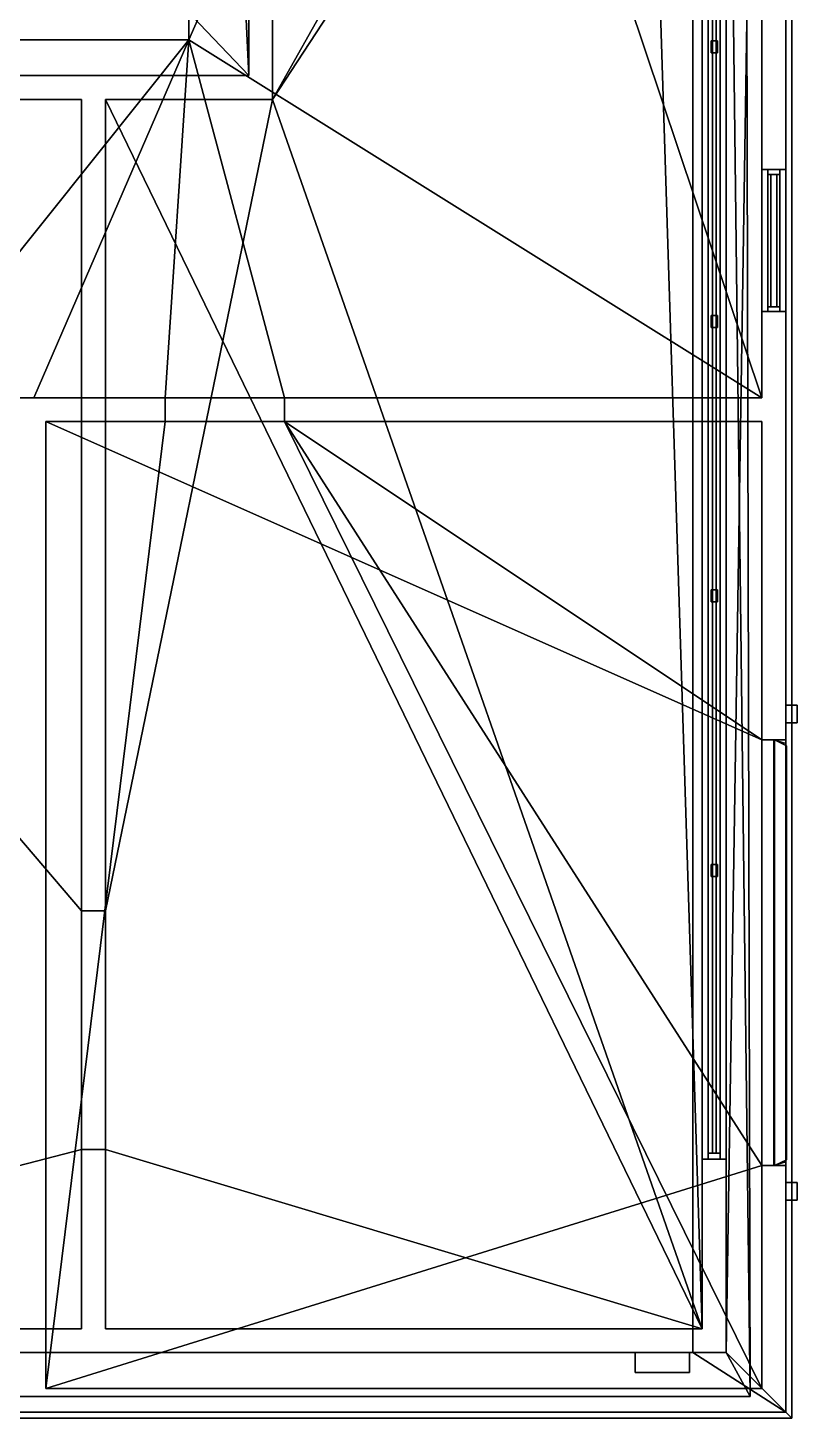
# Model space of a CAD drawing. Extents: x -7.1 to 5.5, y -11 to 12.
# Drawn here: x -0.96 to 5.48, y -11.05 to 0.6 of the extents above; entities that cross this region are included whole.
import ezdxf

# ---------------------------------------------------------------- set-up
doc = ezdxf.new("R2010")
doc.units = 0

msp = doc.modelspace()

# ---------------------------------------------------------------- linework, layer by layer
for points in [[(4.89, 7.2, 0.095), (4.89, 5.7, 0.095), (5.09, -10.867, 0.095), (5.04, 10.1, 0.095)], [(5.09, -10.867, 0.095), (5.09, -10.867, -0.005), (5.04, 10.1, -0.005), (5.04, 10.1, 0.095)], [(4.89, 7.2, 3.095), (4.89, 9.9, 3.295), (4.89, -10.5, 3.295), (4.89, 5.7, 3.095)], [(4.89, 9.9, 3.295), (5.14, 7.7, 3.295), (5.14, 5.7, 3.295), (4.89, -10.5, 3.295)], [(5.39, 5.7, 11.97), (5.44, 5.75, 11.97), (5.44, -11.05, 11.97), (5.39, -11, 11.97)], [(5.39, -11, 12.1), (5.44, -11.05, 12.1), (5.44, 5.75, 12.1), (5.39, 5.7, 12.1)], [(5.44, 5.75, 11.97), (5.44, 5.75, 12.1), (5.44, -11.05, 12.1), (5.44, -11.05, 11.97)], [(0.39, 0.5, 6.495), (0.39, 0.5, 3.495), (0.39, 5.7, 3.495), (0.39, 5.7, 6.495)], [(2.54, 5.4, 6.495), (0.39, 0.5, 6.495), (0.39, 5.7, 6.495)], [(2.54, 5.4, 3.495), (0.39, 5.7, 3.495), (0.39, 0.5, 3.495)], [(0.39, 0.5, 10.095), (0.39, 0.5, 7.095), (0.39, 5.7, 7.095), (0.39, 5.7, 10.095)], [(2.54, 5.4, 10.095), (0.39, 0.5, 10.095), (0.39, 5.7, 10.095)], [(2.54, 5.4, 7.095), (0.39, 5.7, 7.095), (0.39, 0.5, 7.095)], [(1.09, 0, 3.095), (1.09, 5.7, 3.095), (4.19, 5.5, 3.095)], [(1.09, 0, 0.095), (4.19, 5.5, 0.095), (4.19, 5.7, 0.095), (1.09, 5.7, 0.095)], [(1.09, 0, 3.095), (1.09, 0, 0.095), (1.09, 5.7, 0.095), (1.09, 5.7, 3.095)], [(5.39, -11, 12.226), (5.39, 5.7, 12.226), (4.612, 5.199, 12.226), (4.612, -10.499, 12.226)], [(4.89, 5.7, 3.095), (4.89, -10.5, 3.295), (4.89, -8.88, 2.87), (4.89, 5.13, 2.87)], [(4.89, -10.5, 3.295), (5.14, 5.7, 3.295), (5.39, 5.7, 3.295), (5.39, -11, 3.295)], [(4.89, -10.5, 0.095), (4.89, 5.7, 0.095), (4.89, 5.13, 0.42), (4.89, -8.88, 0.42)], [(4.89, 5.7, 0.095), (4.89, -10.5, 0.095), (5.09, -10.867, 0.095)], [(5.39, 5.7, 3.295), (5.39, 5.7, 3.495), (5.39, -11, 3.495), (5.39, -11, 3.295)], [(5.39, 5.7, 10.695), (5.39, 5.7, 12.226), (5.39, -11, 12.226), (5.39, -11, 10.695)], [(0.89, 0.2, 3.095), (-1.11, 2.3, 3.095), (-1.11, 5.5, 3.095), (0.89, 5.5, 3.095)], [(0.64, 5.5, 0.095), (-0.36, 5.5, 0.095), (-1.11, 2.3, 0.095), (0.89, 0.2, 0.095)], [(0.89, 0.2, 0.095), (0.89, 5.5, 0.095), (0.64, 5.5, 0.095)], [(0.89, 0.2, 0.095), (0.89, 0.2, 3.095), (0.89, 5.5, 3.095), (0.89, 5.5, 0.095)], [(1.09, 0, 3.095), (4.19, 5.5, 3.095), (4.69, 5.5, 3.095)], [(4.69, -10.3, 3.095), (1.09, 0, 3.095), (4.69, 5.5, 3.095)], [(4.69, -10.3, 0.095), (4.19, 5.5, 0.095), (1.09, 0, 0.095)], [(4.69, -10.3, 0.095), (4.69, 5.5, 0.095), (4.19, 5.5, 0.095)], [(4.69, -10.3, 3.095), (4.69, 5.5, 3.095), (4.69, 5.13, 2.87), (4.69, -8.88, 2.87)], [(4.69, -10.3, 0.095), (4.69, -8.88, 0.42), (4.69, 5.13, 0.42), (4.69, 5.5, 0.095)], [(2.54, 5.4, 6.495), (5.19, -2.5, 6.495), (0.39, 0.5, 6.495)], [(5.19, -2.5, 3.495), (2.54, 5.4, 3.495), (0.39, 0.5, 3.495)], [(2.54, 5.4, 10.095), (5.19, -2.5, 10.095), (0.39, 0.5, 10.095)], [(5.19, -2.5, 7.095), (2.54, 5.4, 7.095), (0.39, 0.5, 7.095)], [(5.19, -2.5, 3.495), (5.19, 1.45, 3.495), (2.54, 5.4, 3.495)], [(5.19, 1.45, 6.495), (5.19, -2.5, 6.495), (2.54, 5.4, 6.495)], [(5.19, -2.5, 7.095), (5.19, 1.45, 7.095), (2.54, 5.4, 7.095)], [(5.19, 1.45, 10.095), (5.19, -2.5, 10.095), (2.54, 5.4, 10.095)], [(-6.232, -10.499, 12.676), (4.612, -10.499, 12.676), (4.612, 5.199, 12.676), (-6.232, 5.199, 12.676)], [(4.612, 5.199, 12.226), (4.612, 5.199, 12.676), (4.612, -10.499, 12.676), (4.612, -10.499, 12.226)], [(4.89, -8.88, 2.87), (4.69, -8.88, 2.87), (4.69, 5.13, 2.87), (4.89, 5.13, 2.87)], [(4.89, -8.88, 0.42), (4.89, 5.13, 0.42), (4.69, 5.13, 0.42), (4.69, -8.88, 0.42)], [(4.74, 5.13, 2.87), (4.74, 5.08, 2.82), (4.74, -8.83, 2.82), (4.74, -8.88, 2.87)], [(4.74, -8.88, 0.42), (4.74, -8.83, 0.47), (4.74, 5.08, 0.47), (4.74, 5.13, 0.42)], [(4.84, -8.88, 2.87), (4.84, -8.83, 2.82), (4.84, 5.08, 2.82), (4.84, 5.13, 2.87)], [(4.84, 5.13, 0.42), (4.84, 5.08, 0.47), (4.84, -8.83, 0.47), (4.84, -8.88, 0.42)], [(4.74, 5.08, 0.47), (4.74, -8.83, 0.47), (4.84, -8.83, 0.47), (4.84, 5.08, 0.47)], [(4.84, -8.83, 2.82), (4.74, -8.83, 2.82), (4.74, 5.08, 2.82), (4.84, 5.08, 2.82)], [(4.775, -8.83, 0.47), (4.775, -8.83, 2.82), (4.775, 5.08, 2.82), (4.775, 5.08, 0.47)], [(4.805, -8.83, 0.47), (4.775, -8.83, 0.47), (4.775, 5.08, 0.47), (4.805, 5.08, 0.47)], [(4.805, -8.83, 2.82), (4.805, 5.08, 2.82), (4.775, 5.08, 2.82), (4.775, -8.83, 2.82)], [(4.805, 5.08, 0.47), (4.805, 5.08, 2.82), (4.805, -8.83, 2.82), (4.805, -8.83, 0.47)], [(-6.31, 0.2, 3.095), (-6.31, 2.3, 3.095), (-1.11, 2.3, 3.095), (0.89, 0.2, 3.095)], [(0.89, 0.2, 0.095), (-1.11, 2.3, 0.095), (-6.31, 2.3, 0.095), (-6.31, 0.2, 0.095)], [(5.19, -2.5, 3.495), (5.19, -1.778, 4.317), (5.19, -0.588, 4.317), (5.19, 1.45, 3.495)], [(5.19, 1.45, 6.495), (5.19, -0.588, 5.673), (5.19, -1.778, 5.673), (5.19, -2.5, 6.495)], [(5.19, 1.45, 3.495), (5.19, -0.588, 4.317), (5.19, -0.588, 5.673), (5.19, 1.45, 6.495)], [(5.19, -2.5, 7.095), (5.19, -1.778, 7.917), (5.19, -0.588, 7.917), (5.19, 1.45, 7.095)], [(5.19, 1.45, 10.095), (5.19, -0.588, 9.273), (5.19, -1.778, 9.273), (5.19, -2.5, 10.095)], [(5.19, 1.45, 7.095), (5.19, -0.588, 7.917), (5.19, -0.588, 9.273), (5.19, 1.45, 10.095)], [(5.39, 1.45, 7.095), (5.39, -0.588, 5.673), (5.39, -0.588, 4.317), (5.39, 1.45, 3.495)], [(5.39, 1.45, 3.495), (5.39, -0.588, 4.317), (5.39, -1.778, 4.317), (5.39, -5.367, 3.495)], [(5.39, -5.367, 7.095), (5.39, -1.778, 5.673), (5.39, -0.588, 5.673), (5.39, 1.45, 7.095)], [(5.39, 1.45, 7.095), (5.39, -0.588, 7.917), (5.39, -1.778, 7.917), (5.39, -5.367, 7.095)], [(5.39, 1.45, 10.695), (5.39, -0.588, 9.273), (5.39, -0.588, 7.917), (5.39, 1.45, 7.095)], [(5.39, -5.367, 10.695), (5.39, -1.778, 9.273), (5.39, -0.588, 9.273), (5.39, 1.45, 10.695)], [(-6.81, 0.5, 6.495), (-6.81, 0.5, 3.531), (0.39, 0.5, 3.495), (0.39, 0.5, 6.495)], [(0.39, 0.5, 3.495), (-6.81, 0.5, 3.531), (-3.01, -2.5, 3.495), (-2.01, -2.5, 3.495)], [(-0.91, -2.5, 6.495), (-6.81, -2.5, 6.495), (-6.81, 0.5, 6.495), (0.39, 0.5, 6.495)], [(-6.81, 0.5, 10.095), (-6.81, 0.5, 7.131), (0.39, 0.5, 7.095), (0.39, 0.5, 10.095)], [(0.39, 0.5, 7.095), (-6.81, 0.5, 7.131), (-3.01, -2.5, 7.095), (-2.01, -2.5, 7.095)], [(-0.91, -2.5, 10.095), (-6.81, -2.5, 10.095), (-6.81, 0.5, 10.095), (0.39, 0.5, 10.095)], [(-2.01, -2.5, 3.495), (0.19, -2.5, 3.495), (0.39, 0.5, 3.495)], [(-2.01, -2.5, 7.095), (0.19, -2.5, 7.095), (0.39, 0.5, 7.095)], [(5.19, -2.5, 6.495), (-0.91, -2.5, 6.495), (0.39, 0.5, 6.495)], [(5.19, -2.5, 10.095), (-0.91, -2.5, 10.095), (0.39, 0.5, 10.095)], [(0.19, -2.5, 3.495), (1.19, -2.5, 3.495), (0.39, 0.5, 3.495)], [(0.19, -2.5, 7.095), (1.19, -2.5, 7.095), (0.39, 0.5, 7.095)], [(1.19, -2.5, 3.495), (5.19, -2.5, 3.495), (0.39, 0.5, 3.495)], [(1.19, -2.5, 7.095), (5.19, -2.5, 7.095), (0.39, 0.5, 7.095)], [(4.763, 0.39, 2.82), (4.763, 0.49, 2.82), (4.763, 0.49, 0.47), (4.763, 0.39, 0.47)], [(4.763, 0.49, 2.82), (4.817, 0.49, 2.82), (4.817, 0.49, 0.47), (4.763, 0.49, 0.47)], [(4.817, 0.39, 0.47), (4.817, 0.49, 0.47), (4.817, 0.49, 2.82), (4.817, 0.39, 2.82)], [(4.763, 0.39, 2.82), (4.763, 0.39, 0.47), (4.817, 0.39, 0.47), (4.817, 0.39, 2.82)], [(-6.31, 0.2, 0.095), (-6.31, 0.2, 3.095), (0.89, 0.2, 3.095), (0.89, 0.2, 0.095)], [(-6.31, -10.3, 3.095), (-6.31, 0, 3.095), (-0.51, 0, 3.095), (-0.51, -10.3, 3.095)], [(-6.31, -10.3, 0.095), (-0.51, -8.8, 0.095), (-0.51, -6.8, 0.095), (-6.31, 0, 0.095)], [(-6.31, 0, 0.095), (-0.51, -6.8, 0.095), (-0.51, 0, 0.095)], [(-6.31, 0, 3.095), (-6.31, 0, 0.095), (-0.51, 0, 0.095), (-0.51, 0, 3.095)], [(-0.51, 0, 3.095), (-0.51, -6.8, 2.095), (-0.51, -8.8, 2.095), (-0.51, -10.3, 3.095)], [(-0.51, -6.8, 0.095), (-0.51, -6.8, 2.095), (-0.51, 0, 0.095)], [(-0.51, -6.8, 2.095), (-0.51, 0, 3.095), (-0.51, 0, 0.095)], [(4.69, -10.3, 3.095), (-0.31, 0, 3.095), (1.09, 0, 3.095)], [(4.69, -10.3, 3.095), (-0.31, -10.3, 3.095), (-0.31, 0, 3.095)], [(-0.31, -6.8, 0.095), (-0.31, -8.8, 0.095), (4.69, -10.3, 0.095), (1.09, 0, 0.095)], [(-0.31, 0, 0.095), (-0.31, -6.8, 0.095), (1.09, 0, 0.095)], [(-0.31, 0, 3.095), (-0.31, 0, 0.095), (1.09, 0, 0.095), (1.09, 0, 3.095)], [(-0.31, 0, 3.095), (-0.31, -6.8, 2.095), (-0.31, -6.8, 0.095), (-0.31, 0, 0.095)], [(-0.31, 0, 3.095), (-0.31, -10.3, 3.095), (-0.31, -8.8, 2.095), (-0.31, -6.8, 2.095)], [(5.19, -0.588, 4.317), (5.19, -1.778, 4.317), (5.39, -1.778, 4.317), (5.39, -0.588, 4.317)], [(5.19, -0.588, 4.317), (5.39, -0.588, 4.317), (5.39, -0.588, 5.673), (5.19, -0.588, 5.673)], [(5.19, -1.778, 5.673), (5.19, -0.588, 5.673), (5.39, -0.588, 5.673), (5.39, -1.778, 5.673)], [(5.19, -0.588, 7.917), (5.19, -1.778, 7.917), (5.39, -1.778, 7.917), (5.39, -0.588, 7.917)], [(5.19, -0.588, 7.917), (5.39, -0.588, 7.917), (5.39, -0.588, 9.273), (5.19, -0.588, 9.273)], [(5.19, -1.778, 9.273), (5.19, -0.588, 9.273), (5.39, -0.588, 9.273), (5.39, -1.778, 9.273)], [(5.24, -0.588, 4.317), (5.24, -0.628, 4.357), (5.24, -0.628, 5.633), (5.24, -0.588, 5.673)], [(5.24, -0.588, 5.673), (5.24, -0.628, 5.633), (5.24, -1.738, 5.633), (5.24, -1.778, 5.673)], [(5.24, -1.778, 4.317), (5.24, -1.738, 4.357), (5.24, -0.628, 4.357), (5.24, -0.588, 4.317)], [(5.24, -0.588, 7.917), (5.24, -0.628, 7.957), (5.24, -0.628, 9.233), (5.24, -0.588, 9.273)], [(5.24, -0.588, 9.273), (5.24, -0.628, 9.233), (5.24, -1.738, 9.233), (5.24, -1.778, 9.273)], [(5.24, -1.778, 7.917), (5.24, -1.738, 7.957), (5.24, -0.628, 7.957), (5.24, -0.588, 7.917)], [(5.24, -0.628, 4.357), (5.34, -0.628, 4.357), (5.34, -0.628, 5.633), (5.24, -0.628, 5.633)], [(5.24, -1.738, 5.633), (5.24, -0.628, 5.633), (5.34, -0.628, 5.633), (5.34, -1.738, 5.633)], [(5.24, -0.628, 4.357), (5.24, -1.738, 4.357), (5.34, -1.738, 4.357), (5.34, -0.628, 4.357)], [(5.24, -0.628, 7.957), (5.34, -0.628, 7.957), (5.34, -0.628, 9.233), (5.24, -0.628, 9.233)], [(5.24, -1.738, 9.233), (5.24, -0.628, 9.233), (5.34, -0.628, 9.233), (5.34, -1.738, 9.233)], [(5.24, -0.628, 7.957), (5.24, -1.738, 7.957), (5.34, -1.738, 7.957), (5.34, -0.628, 7.957)], [(5.265, -0.628, 4.357), (5.265, -1.738, 4.357), (5.265, -1.738, 5.633), (5.265, -0.628, 5.633)], [(5.265, -0.628, 4.357), (5.315, -0.628, 4.357), (5.315, -1.738, 4.357), (5.265, -1.738, 4.357)], [(5.265, -0.628, 4.357), (5.265, -0.628, 5.633), (5.315, -0.628, 5.633), (5.315, -0.628, 4.357)], [(5.265, -1.738, 5.633), (5.315, -1.738, 5.633), (5.315, -0.628, 5.633), (5.265, -0.628, 5.633)], [(5.265, -0.628, 7.957), (5.265, -1.738, 7.957), (5.265, -1.738, 9.233), (5.265, -0.628, 9.233)], [(5.265, -0.628, 7.957), (5.315, -0.628, 7.957), (5.315, -1.738, 7.957), (5.265, -1.738, 7.957)], [(5.265, -0.628, 7.957), (5.265, -0.628, 9.233), (5.315, -0.628, 9.233), (5.315, -0.628, 7.957)], [(5.265, -1.738, 9.233), (5.315, -1.738, 9.233), (5.315, -0.628, 9.233), (5.265, -0.628, 9.233)], [(5.315, -1.738, 4.357), (5.315, -0.628, 4.357), (5.315, -0.628, 5.633), (5.315, -1.738, 5.633)], [(5.315, -1.738, 7.957), (5.315, -0.628, 7.957), (5.315, -0.628, 9.233), (5.315, -1.738, 9.233)], [(5.34, -0.588, 4.317), (5.34, -0.628, 4.357), (5.34, -1.738, 4.357), (5.34, -1.778, 4.317)], [(5.34, -1.778, 5.673), (5.34, -1.738, 5.633), (5.34, -0.628, 5.633), (5.34, -0.588, 5.673)], [(5.34, -0.588, 5.673), (5.34, -0.628, 5.633), (5.34, -0.628, 4.357), (5.34, -0.588, 4.317)], [(5.34, -0.588, 7.917), (5.34, -0.628, 7.957), (5.34, -1.738, 7.957), (5.34, -1.778, 7.917)], [(5.34, -1.778, 9.273), (5.34, -1.738, 9.233), (5.34, -0.628, 9.233), (5.34, -0.588, 9.273)], [(5.34, -0.588, 9.273), (5.34, -0.628, 9.233), (5.34, -0.628, 7.957), (5.34, -0.588, 7.917)], [(5.24, -1.738, 4.357), (5.24, -1.738, 5.633), (5.34, -1.738, 5.633), (5.34, -1.738, 4.357)], [(5.24, -1.778, 5.673), (5.24, -1.738, 5.633), (5.24, -1.738, 4.357), (5.24, -1.778, 4.317)], [(5.24, -1.738, 7.957), (5.24, -1.738, 9.233), (5.34, -1.738, 9.233), (5.34, -1.738, 7.957)], [(5.24, -1.778, 9.273), (5.24, -1.738, 9.233), (5.24, -1.738, 7.957), (5.24, -1.778, 7.917)], [(5.265, -1.738, 4.357), (5.315, -1.738, 4.357), (5.315, -1.738, 5.633), (5.265, -1.738, 5.633)], [(5.265, -1.738, 7.957), (5.315, -1.738, 7.957), (5.315, -1.738, 9.233), (5.265, -1.738, 9.233)], [(5.34, -1.778, 4.317), (5.34, -1.738, 4.357), (5.34, -1.738, 5.633), (5.34, -1.778, 5.673)], [(5.34, -1.778, 7.917), (5.34, -1.738, 7.957), (5.34, -1.738, 9.233), (5.34, -1.778, 9.273)], [(4.763, -1.81, 2.82), (4.817, -1.81, 2.82), (4.817, -1.81, 0.47), (4.763, -1.81, 0.47)], [(4.763, -1.91, 2.82), (4.763, -1.81, 2.82), (4.763, -1.81, 0.47), (4.763, -1.91, 0.47)], [(4.817, -1.91, 0.47), (4.817, -1.81, 0.47), (4.817, -1.81, 2.82), (4.817, -1.91, 2.82)], [(5.19, -2.5, 6.495), (5.19, -1.778, 5.673), (5.19, -1.778, 4.317), (5.19, -2.5, 3.495)], [(5.19, -1.778, 4.317), (5.19, -1.778, 5.673), (5.39, -1.778, 5.673), (5.39, -1.778, 4.317)], [(5.19, -2.5, 10.095), (5.19, -1.778, 9.273), (5.19, -1.778, 7.917), (5.19, -2.5, 7.095)], [(5.19, -1.778, 7.917), (5.19, -1.778, 9.273), (5.39, -1.778, 9.273), (5.39, -1.778, 7.917)], [(5.39, -5.367, 3.495), (5.39, -1.778, 4.317), (5.39, -1.778, 5.673), (5.39, -5.367, 7.095)], [(5.39, -5.367, 7.095), (5.39, -1.778, 7.917), (5.39, -1.778, 9.273), (5.39, -5.367, 10.695)], [(4.763, -1.91, 2.82), (4.763, -1.91, 0.47), (4.817, -1.91, 0.47), (4.817, -1.91, 2.82)], [(-3.01, -2.5, 5.495), (-6.81, -2.5, 6.495), (-0.91, -2.5, 6.495), (-2.01, -2.5, 5.495)], [(-3.01, -2.5, 9.095), (-6.81, -2.5, 10.095), (-0.91, -2.5, 10.095), (-2.01, -2.5, 9.095)], [(-2.01, -2.5, 3.495), (-2.01, -2.5, 5.495), (0.19, -2.5, 5.495), (0.19, -2.5, 3.495)], [(-2.01, -2.5, 5.495), (-0.91, -2.5, 6.495), (0.19, -2.5, 5.495)], [(-2.01, -2.5, 7.095), (-2.01, -2.5, 9.095), (0.19, -2.5, 9.095), (0.19, -2.5, 7.095)], [(-2.01, -2.5, 9.095), (-0.91, -2.5, 10.095), (0.19, -2.5, 9.095)], [(5.19, -2.5, 6.495), (1.19, -2.5, 5.495), (0.19, -2.5, 5.495), (-0.91, -2.5, 6.495)], [(5.19, -2.5, 10.095), (1.19, -2.5, 9.095), (0.19, -2.5, 9.095), (-0.91, -2.5, 10.095)], [(0.19, -2.5, 3.495), (0.19, -2.5, 5.495), (0.19, -2.7, 5.495), (0.19, -2.7, 3.495)], [(0.19, -2.5, 3.495), (0.19, -2.7, 3.495), (1.19, -2.7, 3.495), (1.19, -2.5, 3.495)], [(1.19, -2.5, 5.495), (1.19, -2.7, 5.495), (0.19, -2.7, 5.495), (0.19, -2.5, 5.495)], [(0.19, -2.5, 7.095), (0.19, -2.5, 9.095), (0.19, -2.7, 9.095), (0.19, -2.7, 7.095)], [(0.19, -2.5, 7.095), (0.19, -2.7, 7.095), (1.19, -2.7, 7.095), (1.19, -2.5, 7.095)], [(1.19, -2.5, 9.095), (1.19, -2.7, 9.095), (0.19, -2.7, 9.095), (0.19, -2.5, 9.095)], [(1.19, -2.5, 5.495), (5.19, -2.5, 6.495), (5.19, -2.5, 3.495)], [(1.19, -2.5, 3.495), (1.19, -2.5, 5.495), (5.19, -2.5, 3.495)], [(1.19, -2.7, 3.495), (1.19, -2.7, 5.495), (1.19, -2.5, 5.495), (1.19, -2.5, 3.495)], [(1.19, -2.5, 9.095), (5.19, -2.5, 10.095), (5.19, -2.5, 7.095)], [(1.19, -2.5, 7.095), (1.19, -2.5, 9.095), (5.19, -2.5, 7.095)], [(1.19, -2.7, 7.095), (1.19, -2.7, 9.095), (1.19, -2.5, 9.095), (1.19, -2.5, 7.095)], [(1.19, -2.7, 3.495), (0.19, -2.7, 3.495), (-0.81, -10.8, 3.495), (5.19, -10.8, 3.495)], [(0.19, -2.7, 3.495), (-0.81, -2.7, 3.495), (-0.81, -10.8, 3.495)], [(-0.81, -2.7, 3.495), (0.19, -2.7, 3.495), (0.19, -2.7, 5.495), (-0.81, -2.7, 6.895)], [(-0.81, -2.7, 6.895), (0.19, -2.7, 5.495), (1.19, -2.7, 5.495), (5.19, -2.7, 6.895)], [(-0.81, -10.8, 6.895), (-0.81, -10.8, 3.495), (-0.81, -2.7, 3.495), (-0.81, -2.7, 6.895)], [(5.19, -5.367, 6.895), (5.19, -8.933, 6.895), (-0.81, -10.8, 6.895), (-0.81, -2.7, 6.895)], [(5.19, -2.7, 6.895), (5.19, -5.367, 6.895), (-0.81, -2.7, 6.895)], [(1.19, -2.7, 7.095), (0.19, -2.7, 7.095), (-0.81, -10.8, 7.095), (5.19, -10.8, 7.095)], [(0.19, -2.7, 7.095), (-0.81, -2.7, 7.095), (-0.81, -10.8, 7.095)], [(-0.81, -2.7, 7.095), (0.19, -2.7, 7.095), (0.19, -2.7, 9.095), (-0.81, -2.7, 10.495)], [(-0.81, -2.7, 10.495), (0.19, -2.7, 9.095), (1.19, -2.7, 9.095), (5.19, -2.7, 10.495)], [(-0.81, -10.8, 10.495), (-0.81, -10.8, 7.095), (-0.81, -2.7, 7.095), (-0.81, -2.7, 10.495)], [(5.19, -5.367, 10.495), (5.19, -8.933, 10.495), (-0.81, -10.8, 10.495), (-0.81, -2.7, 10.495)], [(5.19, -2.7, 10.495), (5.19, -5.367, 10.495), (-0.81, -2.7, 10.495)], [(1.19, -2.7, 3.495), (5.19, -2.7, 3.495), (5.19, -2.7, 6.895), (1.19, -2.7, 5.495)], [(5.19, -10.8, 3.495), (5.19, -8.933, 3.495), (1.19, -2.7, 3.495)], [(5.19, -8.933, 3.495), (5.19, -5.367, 3.495), (1.19, -2.7, 3.495)], [(5.19, -5.367, 3.495), (5.19, -2.7, 3.495), (1.19, -2.7, 3.495)], [(1.19, -2.7, 7.095), (5.19, -2.7, 7.095), (5.19, -2.7, 10.495), (1.19, -2.7, 9.095)], [(5.19, -10.8, 7.095), (5.19, -8.933, 7.095), (1.19, -2.7, 7.095)], [(5.19, -8.933, 7.095), (5.19, -5.367, 7.095), (1.19, -2.7, 7.095)], [(5.19, -5.367, 7.095), (5.19, -2.7, 7.095), (1.19, -2.7, 7.095)], [(5.19, -5.367, 6.895), (5.19, -2.7, 6.895), (5.19, -2.7, 3.495), (5.19, -5.367, 3.495)], [(5.19, -5.367, 10.495), (5.19, -2.7, 10.495), (5.19, -2.7, 7.095), (5.19, -5.367, 7.095)], [(4.763, -4.21, 2.82), (4.763, -4.11, 2.82), (4.763, -4.11, 0.47), (4.763, -4.21, 0.47)], [(4.763, -4.11, 2.82), (4.817, -4.11, 2.82), (4.817, -4.11, 0.47), (4.763, -4.11, 0.47)], [(4.817, -4.21, 0.47), (4.817, -4.11, 0.47), (4.817, -4.11, 2.82), (4.817, -4.21, 2.82)], [(4.763, -4.21, 2.82), (4.763, -4.21, 0.47), (4.817, -4.21, 0.47), (4.817, -4.21, 2.82)], [(5.39, -5.224, 7.095), (5.485, -5.224, 6.99), (5.485, -5.075, 6.99), (5.39, -5.075, 7.095)], [(5.39, -5.075, 7.095), (5.485, -5.075, 6.99), (5.485, -5.075, 3.601), (5.39, -5.075, 3.495)], [(5.39, -5.075, 3.495), (5.485, -5.075, 3.601), (5.485, -5.224, 3.601), (5.39, -5.224, 3.495)], [(5.39, -5.224, 10.695), (5.485, -5.224, 10.59), (5.485, -5.075, 10.59), (5.39, -5.075, 10.695)], [(5.39, -5.075, 10.695), (5.485, -5.075, 10.59), (5.485, -5.075, 7.201), (5.39, -5.075, 7.095)], [(5.39, -5.075, 7.095), (5.485, -5.075, 7.201), (5.485, -5.224, 7.201), (5.39, -5.224, 7.095)], [(5.485, -5.224, 6.99), (5.485, -5.224, 3.601), (5.485, -5.075, 3.601), (5.485, -5.075, 6.99)], [(5.485, -5.224, 10.59), (5.485, -5.224, 7.201), (5.485, -5.075, 7.201), (5.485, -5.075, 10.59)], [(5.39, -5.224, 3.495), (5.485, -5.224, 3.601), (5.485, -5.224, 6.99), (5.39, -5.224, 7.095)], [(5.39, -5.224, 7.095), (5.485, -5.224, 7.201), (5.485, -5.224, 10.59), (5.39, -5.224, 10.695)], [(5.19, -8.933, 6.895), (5.19, -5.367, 6.895), (5.29, -5.367, 6.895), (5.29, -8.933, 6.895)], [(5.29, -8.933, 7.095), (5.29, -5.367, 7.095), (5.19, -5.367, 7.095), (5.19, -8.933, 7.095)], [(5.29, -5.367, 6.895), (5.19, -5.367, 6.895), (5.19, -5.367, 3.495)], [(5.29, -5.367, 6.895), (5.19, -5.367, 3.495), (5.29, -5.367, 3.495)], [(5.19, -5.367, 3.495), (5.19, -8.933, 3.495), (5.29, -8.933, 3.495), (5.29, -5.367, 3.495)], [(5.19, -8.933, 10.495), (5.19, -5.367, 10.495), (5.29, -5.367, 10.495), (5.29, -8.933, 10.495)], [(5.29, -8.933, 10.695), (5.29, -5.367, 10.695), (5.19, -5.367, 10.695), (5.19, -8.933, 10.695)], [(5.39, -5.367, 7.095), (5.29, -5.367, 10.495), (5.19, -5.367, 10.495), (5.19, -5.367, 7.095)], [(5.19, -5.367, 10.695), (5.19, -8.933, 10.695), (5.39, -8.933, 10.695), (5.39, -5.367, 10.695)], [(5.29, -5.367, 6.895), (5.29, -5.367, 7.095), (5.29, -8.933, 7.095), (5.29, -8.933, 6.895)], [(5.29, -5.367, 3.495), (5.39, -5.367, 3.495), (5.29, -5.367, 6.895)], [(5.29, -5.367, 7.095), (5.29, -5.367, 6.895), (5.39, -5.367, 3.495), (5.39, -5.367, 7.095)], [(5.29, -5.367, 10.495), (5.29, -5.367, 10.695), (5.29, -8.933, 10.695), (5.29, -8.933, 10.495)], [(5.29, -5.367, 10.695), (5.29, -5.367, 10.495), (5.39, -5.367, 7.095), (5.39, -5.367, 10.695)], [(5.29, -8.933, 10.642), (5.29, -5.367, 10.642), (5.29, -5.367, 7.095), (5.29, -8.933, 7.095)], [(5.39, -8.902, 10.592), (5.39, -5.398, 10.592), (5.29, -5.367, 10.642), (5.29, -8.933, 10.642)], [(5.39, -5.398, 7.126), (5.39, -8.902, 7.126), (5.29, -8.933, 7.095), (5.29, -5.367, 7.095)], [(5.39, -5.398, 10.592), (5.39, -5.398, 7.126), (5.29, -5.367, 7.095), (5.29, -5.367, 10.642)], [(5.294, -8.933, 7.042), (5.294, -5.367, 7.042), (5.294, -5.367, 3.495), (5.294, -8.933, 3.495)], [(5.394, -8.884, 6.992), (5.394, -5.416, 6.992), (5.294, -5.367, 7.042), (5.294, -8.933, 7.042)], [(5.394, -5.416, 3.531), (5.394, -8.884, 3.531), (5.294, -8.933, 3.495), (5.294, -5.367, 3.495)], [(5.394, -5.416, 6.992), (5.394, -5.416, 3.531), (5.294, -5.367, 3.495), (5.294, -5.367, 7.042)], [(5.39, -8.902, 10.592), (5.39, -8.902, 7.126), (5.39, -5.398, 7.126), (5.39, -5.398, 10.592)], [(5.394, -8.884, 6.992), (5.394, -8.884, 3.531), (5.394, -5.416, 3.531), (5.394, -5.416, 6.992)], [(4.763, -6.41, 2.82), (4.817, -6.41, 2.82), (4.817, -6.41, 0.47), (4.763, -6.41, 0.47)], [(4.763, -6.51, 2.82), (4.763, -6.41, 2.82), (4.763, -6.41, 0.47), (4.763, -6.51, 0.47)], [(4.763, -6.51, 2.82), (4.763, -6.51, 0.47), (4.817, -6.51, 0.47), (4.817, -6.51, 2.82)], [(4.817, -6.51, 0.47), (4.817, -6.41, 0.47), (4.817, -6.41, 2.82), (4.817, -6.51, 2.82)], [(-0.31, -6.8, 2.095), (-0.31, -8.8, 2.095), (-0.51, -8.8, 2.095), (-0.51, -6.8, 2.095)], [(-0.31, -6.8, 0.095), (-0.31, -6.8, 2.095), (-0.51, -6.8, 2.095), (-0.51, -6.8, 0.095)], [(-0.31, -6.8, 0.095), (-0.51, -6.8, 0.095), (-0.51, -8.8, 0.095), (-0.31, -8.8, 0.095)], [(-6.31, -10.3, 0.095), (-0.51, -10.3, 0.095), (-0.51, -8.8, 0.095)], [(-0.51, -8.8, 0.095), (-0.51, -8.8, 2.095), (-0.31, -8.8, 2.095), (-0.31, -8.8, 0.095)], [(-0.51, -8.8, 2.095), (-0.51, -8.8, 0.095), (-0.51, -10.3, 0.095)], [(-0.51, -8.8, 2.095), (-0.51, -10.3, 0.095), (-0.51, -10.3, 3.095)], [(4.69, -10.3, 0.095), (-0.31, -8.8, 0.095), (-0.31, -10.3, 0.095)], [(-0.31, -10.3, 3.095), (-0.31, -10.3, 0.095), (-0.31, -8.8, 0.095), (-0.31, -8.8, 2.095)], [(4.74, -8.83, 0.47), (4.74, -8.88, 0.42), (4.74, -8.88, 2.87), (4.74, -8.83, 2.82)], [(4.84, -8.83, 0.47), (4.74, -8.83, 0.47), (4.74, -8.83, 2.82), (4.84, -8.83, 2.82)], [(4.805, -8.83, 0.47), (4.805, -8.83, 2.82), (4.775, -8.83, 2.82), (4.775, -8.83, 0.47)], [(4.84, -8.88, 0.42), (4.84, -8.83, 0.47), (4.84, -8.83, 2.82), (4.84, -8.88, 2.87)], [(5.19, -8.933, 6.895), (5.19, -10.8, 6.895), (-0.81, -10.8, 6.895)], [(5.19, -8.933, 10.495), (5.19, -10.8, 10.495), (-0.81, -10.8, 10.495)], [(4.89, -8.88, 0.42), (4.69, -8.88, 0.42), (4.69, -8.88, 2.87), (4.89, -8.88, 2.87)], [(4.69, -10.3, 0.095), (4.69, -10.3, 3.095), (4.69, -8.88, 2.87), (4.69, -8.88, 0.42)], [(4.89, -10.5, 3.295), (4.89, -10.5, 0.095), (4.89, -8.88, 0.42), (4.89, -8.88, 2.87)], [(5.19, -10.8, 6.895), (5.19, -8.933, 6.895), (5.19, -8.933, 3.495), (5.19, -10.8, 3.495)], [(5.19, -8.933, 3.495), (5.19, -8.933, 6.895), (5.29, -8.933, 6.895)], [(5.29, -8.933, 6.895), (5.29, -8.933, 3.495), (5.19, -8.933, 3.495)], [(5.19, -10.8, 10.495), (5.19, -8.933, 10.495), (5.19, -8.933, 7.095), (5.19, -10.8, 7.095)], [(5.19, -8.933, 10.495), (5.29, -8.933, 10.495), (5.39, -8.933, 7.095), (5.19, -8.933, 7.095)], [(5.39, -8.902, 7.126), (5.39, -8.902, 10.592), (5.29, -8.933, 10.642), (5.29, -8.933, 7.095)], [(5.29, -8.933, 6.895), (5.39, -8.933, 3.495), (5.29, -8.933, 3.495)], [(5.29, -8.933, 7.095), (5.39, -8.933, 7.095), (5.39, -8.933, 3.495), (5.29, -8.933, 6.895)], [(5.29, -8.933, 10.695), (5.39, -8.933, 10.695), (5.39, -8.933, 7.095), (5.29, -8.933, 10.495)], [(5.394, -8.884, 3.531), (5.394, -8.884, 6.992), (5.294, -8.933, 7.042), (5.294, -8.933, 3.495)], [(5.39, -11, 3.495), (5.39, -8.933, 3.495), (5.39, -8.933, 7.095), (5.39, -11, 7.095)], [(5.39, -11, 7.095), (5.39, -8.933, 7.095), (5.39, -8.933, 10.695), (5.39, -11, 10.695)], [(5.39, -9.075, 3.495), (5.485, -9.075, 3.601), (5.485, -9.224, 3.601), (5.39, -9.224, 3.495)], [(5.39, -9.075, 7.095), (5.485, -9.075, 6.99), (5.485, -9.075, 3.601), (5.39, -9.075, 3.495)], [(5.39, -9.224, 7.095), (5.485, -9.224, 6.99), (5.485, -9.075, 6.99), (5.39, -9.075, 7.095)], [(5.39, -9.075, 7.095), (5.485, -9.075, 7.201), (5.485, -9.224, 7.201), (5.39, -9.224, 7.095)], [(5.39, -9.075, 10.695), (5.485, -9.075, 10.59), (5.485, -9.075, 7.201), (5.39, -9.075, 7.095)], [(5.39, -9.224, 10.695), (5.485, -9.224, 10.59), (5.485, -9.075, 10.59), (5.39, -9.075, 10.695)], [(5.485, -9.224, 6.99), (5.485, -9.224, 3.601), (5.485, -9.075, 3.601), (5.485, -9.075, 6.99)], [(5.485, -9.224, 10.59), (5.485, -9.224, 7.201), (5.485, -9.075, 7.201), (5.485, -9.075, 10.59)], [(5.39, -9.224, 3.495), (5.485, -9.224, 3.601), (5.485, -9.224, 6.99), (5.39, -9.224, 7.095)], [(5.39, -9.224, 7.095), (5.485, -9.224, 7.201), (5.485, -9.224, 10.59), (5.39, -9.224, 10.695)], [(-6.31, -10.3, 0.095), (-6.31, -10.3, 3.095), (-0.51, -10.3, 3.095), (-0.51, -10.3, 0.095)], [(4.69, -10.3, 0.095), (-0.31, -10.3, 0.095), (-0.31, -10.3, 3.095), (4.69, -10.3, 3.095)], [(-7.01, -11, 12.226), (5.39, -11, 12.226), (4.612, -10.499, 12.226), (-6.232, -10.499, 12.226)], [(-6.51, -10.5, 3.295), (4.89, -10.5, 3.295), (5.39, -11, 3.295), (-7.01, -11, 3.295)], [(-6.51, -10.5, 0.095), (-6.71, -10.867, 0.095), (5.09, -10.867, 0.095), (4.89, -10.5, 0.095)], [(-6.51, -10.5, 0.095), (4.89, -10.5, 0.095), (4.89, -10.5, 3.295), (-6.51, -10.5, 3.295)], [(4.612, -10.499, 12.226), (4.612, -10.499, 12.676), (-6.232, -10.499, 12.676), (-6.232, -10.499, 12.226)], [(4.127, -10.5, 0.095), (4.127, -10.667, 0.095), (4.127, -10.667, 3.295), (4.127, -10.5, 3.295)], [(4.583, -10.5, 3.295), (4.583, -10.667, 3.295), (4.583, -10.667, 0.095), (4.583, -10.5, 0.095)], [(4.583, -10.667, 3.295), (4.127, -10.667, 3.295), (4.127, -10.667, 0.095), (4.583, -10.667, 0.095)], [(-0.81, -10.8, 6.895), (5.19, -10.8, 6.895), (5.19, -10.8, 3.495), (-0.81, -10.8, 3.495)], [(-0.81, -10.8, 10.495), (5.19, -10.8, 10.495), (5.19, -10.8, 7.095), (-0.81, -10.8, 7.095)], [(-6.71, -10.867, 0.095), (-6.71, -10.867, -0.005), (5.09, -10.867, -0.005), (5.09, -10.867, 0.095)], [(5.39, -11, 11.97), (5.44, -11.05, 11.97), (-7.06, -11.05, 11.97), (-7.01, -11, 11.97)], [(-7.01, -11, 12.1), (-7.06, -11.05, 12.1), (5.44, -11.05, 12.1), (5.39, -11, 12.1)], [(5.44, -11.05, 11.97), (5.44, -11.05, 12.1), (-7.06, -11.05, 12.1), (-7.06, -11.05, 11.97)], [(-7.01, -11, 3.495), (5.39, -11, 3.495), (5.39, -11, 7.095), (-7.01, -11, 7.095)], [(5.39, -11, 3.295), (5.39, -11, 3.495), (-7.01, -11, 3.495), (-7.01, -11, 3.295)], [(-7.01, -11, 7.095), (5.39, -11, 7.095), (5.39, -11, 10.695), (-7.01, -11, 10.695)], [(5.39, -11, 10.695), (5.39, -11, 12.226), (-7.01, -11, 12.226), (-7.01, -11, 10.695)]]:
    msp.add_3dface(points)

doc.saveas('drawing.dxf')
